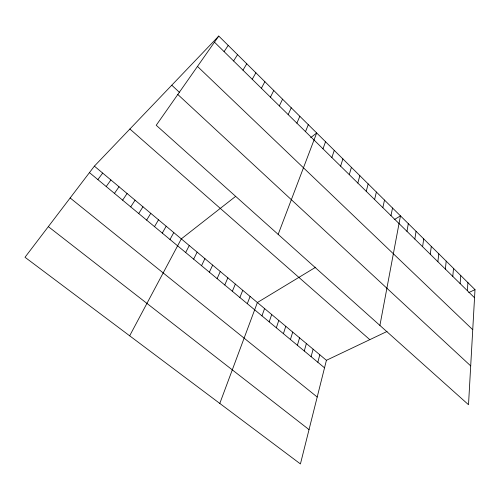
<?xml version="1.0" encoding="UTF-8"?>
<svg xmlns="http://www.w3.org/2000/svg" width="500" height="500" viewBox="0 0 500 500"><rect width="100%" height="100%" fill="white"/><g stroke="black" fill="none" stroke-linecap="round" stroke-linejoin="round"><path stroke-width="0.75" d="M475 289.631L468.512 404.719L156.225 125.275L218.762 36.062L475 289.631L468.794 292.581M467.369 290.725L467.919 282.619M460.119 283.594L460.756 275.538M452.788 276.388L453.519 268.369M445.369 269.1L446.194 261.125M437.869 261.725L438.794 253.794M430.281 254.269L431.3 246.388M422.6 246.719L423.725 238.888M414.837 239.088L416.062 231.306M406.975 231.363L408.312 223.631M379.913 325.438L400.469 215.875L394.212 219.662M390.981 215.644L392.531 208.019M382.837 207.638L384.506 200.075M374.6 199.544L376.381 192.037M387.056 331.456L326.413 360.3L300.425 463.938L25 257.269L94.381 166.144L218.762 36.062M366.256 191.344L368.156 183.9M317.838 362.262L319.8 354.769M311.081 356.656L313.119 349.181M357.819 183.05L359.837 175.669M304.262 350.994L306.381 343.537M349.275 174.65L351.419 167.331M297.381 345.275L299.575 337.85M290.431 339.506L292.712 332.1M340.619 166.15L342.894 158.9M283.412 333.681L285.775 326.3M276.331 327.8L278.781 320.444M331.863 157.537L334.269 150.363M269.181 321.863L271.712 314.531M322.994 148.825L325.531 141.719M261.956 315.863L264.575 308.562M219.794 403.438L257.375 302.531L315.756 267.175M278.163 234.387L316.688 132.969L310.712 137.644M247.3 303.694L250.1 296.444M239.862 297.519L242.756 290.3M305.506 131.631L308.306 124.675M232.35 291.281L235.338 284.094M296.887 123.169L299.825 116.281M224.769 284.981L227.85 277.825M217.106 278.619L220.281 271.494M288.175 114.6L291.244 107.788M209.363 272.188L212.644 265.1M279.35 105.925L282.562 99.194M201.544 265.694L204.925 258.644M193.65 259.137L197.131 252.125M270.419 97.15L273.775 90.5M185.669 252.512L189.256 245.538M129.669 335.806L181.306 238.881L235.619 196.388M261.381 88.269L264.881 81.7M169.981 239.488L173.781 232.581M252.231 79.275L255.881 72.794M162.281 233.094L166.188 226.225M154.506 226.637L158.519 219.812M242.969 70.169L246.769 63.775M146.656 220.113L150.769 213.331M233.588 60.95L237.55 54.65M138.725 213.531L142.95 206.788M130.719 206.881L135.056 200.181M224.094 51.619L228.212 45.412M122.631 200.162L127.081 193.506M114.456 193.381L119.025 186.769M106.206 186.525L110.894 179.963M97.875 179.606L102.675 173.088M48.331 226.625L309.031 429.613M70.15 197.969L317.2 397.038M89.45 172.613L324.525 367.819M94.381 166.144L326.413 360.3M129.887 129.006L369.806 339.663M171.769 85.206L179.688 92.562M177.812 94.481L470.7 365.9M197.481 66.425L472.744 329.706M214.481 42.169L474.544 297.769"/></g></svg>
